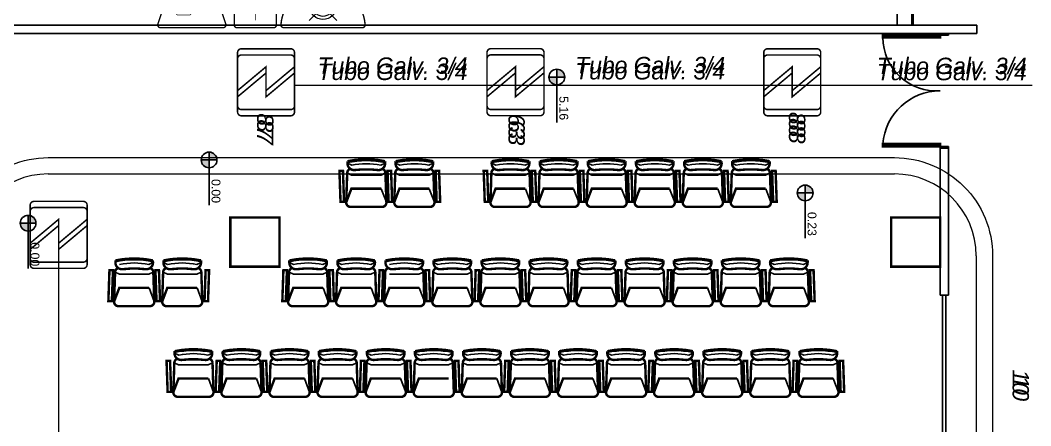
# Model space of a CAD drawing. Header units: metres. Extents: x -331 to 2982, y 362 to 2539.
# Drawn here: x 2819.36 to 2831.71, y 1312.79 to 1317.75 of the extents above; entities that cross this region are included whole.
import ezdxf

# ---------------------------------------------------------------- set-up
doc = ezdxf.new("R2010")
doc.units = ezdxf.units.M
doc.layers.get('0').update_dxf_attribs({"color": 251})
for name, color, linetype in [('DET. FUMAÇA', 1, 'Continuous'), ('Div', 251, 'Continuous'), ('Pis', 251, 'Continuous')]:
    doc.layers.add(name, color=color, linetype=linetype)
doc.styles.add('ALESP1', font='arial.ttf')
doc.styles.get("Standard").update_dxf_attribs({"font": 'arial.ttf', "height": 0.3})

# ---------------------------------------------------------------- blocks, each defined once
blk = doc.blocks.new('Detector de fumaça')
at = {"layer": 'DET. FUMAÇA', "linetype": 'Continuous', "lineweight": 15, "const_width": 0.0187}
blk.add_lwpolyline([(774.599, 539.816), (775.249, 539.816, -0.414214), (775.296, 539.769), (775.296, 539.167, -0.414214), (775.249, 539.12), (774.599, 539.12, -0.414214), (774.553, 539.167), (774.553, 539.769, -0.414214)], format="xyb", close=True, dxfattribs=at)
blk.add_lwpolyline([(774.773, 539.816), (775.064, 539.468), (774.773, 539.468), (775.064, 539.12)], dxfattribs=at)
blk = doc.blocks.new('WEW')
at = {"color": 1, "lineweight": 0, "true_color": 0xe60000}
for p, q in [((1781.244, 994.005), (1781.439, 994.482)), ((1781.439, 994.482), (1781.308, 994.36)), ((1781.439, 994.482), (1781.447, 994.302)), ((1781.075, 994.175), (1781.413, 993.836)), ((1781.413, 994.175), (1781.075, 993.836))]:
    blk.add_line(p, q, dxfattribs=at)
at = {"color": 1, "true_color": 0xe60000, "const_width": 0.0172}
for points in [[(1779.259, 993.747), (1780.023, 993.747, 0.511918), (1780.056, 993.793), (1779.907, 994.24, 0.322823), (1779.874, 994.263), (1779.408, 994.263, 0.322823), (1779.375, 994.24), (1779.226, 993.793, 0.511918)], [(1780.193, 994.263), (1780.641, 994.263, -0.414214), (1780.675, 994.229), (1780.675, 993.782, -0.414214), (1780.641, 993.747), (1780.193, 993.747, -0.414214), (1780.159, 993.782), (1780.159, 994.229, -0.414214)], [(1780.764, 993.748), (1781.724, 993.748, 0.435311), (1781.759, 993.784, 0.930949), (1780.73, 993.784, 0.435311)]]:
    blk.add_lwpolyline(points, format="xyb", close=True, dxfattribs=at)
at = {"color": 1, "true_color": 0xe60000, "const_width": 0.0086}
for points in [[(1779.463, 994.06), (1779.617, 994.06), (1779.652, 994.026), (1779.652, 993.936), (1779.617, 993.902), (1779.463, 993.902), (1779.428, 993.936), (1779.428, 994.026)], [(1779.832, 993.936), (1779.832, 994.026), (1779.802, 994.044), (1779.679, 993.981), (1779.802, 993.918)]]:
    blk.add_lwpolyline(points, close=True, dxfattribs=at)
for points in [[(1780.336, 994.135), (1780.338, 994.117), (1780.344, 994.099), (1780.351, 994.088), (1780.365, 994.073), (1780.373, 994.067), (1780.386, 994.06), (1780.397, 994.057), (1780.413, 994.055), (1780.421, 994.055), (1780.431, 994.056), (1780.45, 994.062), (1780.464, 994.07), (1780.477, 994.082), (1780.488, 994.096), (1780.494, 994.11), (1780.497, 994.122), (1780.498, 994.13), (1780.498, 994.136)], [(1780.417, 993.837), (1780.417, 994.055)]]:
    blk.add_lwpolyline(points, dxfattribs=at)
at = {"color": 1, "lineweight": 0, "true_color": 0xe60000}
for radius in [0.158, 0.119, 0.0774]:
    blk.add_circle((1781.244, 994.005), radius, dxfattribs=at)

msp = doc.modelspace()

# ---------------------------------------------------------------- hatches: boundary and pattern name
at = {"layer": 'Pis'}
h = msp.add_hatch(color=256, dxfattribs=at)
h.paths.add_polyline_path([(2825.916, 1317.052), (2826.012, 1317.052, 0.414214), (2825.916, 1317.148)])
h.paths.add_polyline_path([(2825.82, 1317.052, 0.414214), (2825.916, 1316.956), (2825.916, 1317.052)])
h = msp.add_hatch(color=256, dxfattribs=at)
h.paths.add_polyline_path([(2821.666, 1316.039), (2821.762, 1316.039, 0.414214), (2821.666, 1316.135)])
h.paths.add_polyline_path([(2821.57, 1316.039, 0.414214), (2821.666, 1315.943), (2821.666, 1316.039)])
h = msp.add_hatch(color=256, dxfattribs=at)
h.paths.add_polyline_path([(2828.951, 1315.636), (2829.047, 1315.636, 0.414214), (2828.951, 1315.732)])
h.paths.add_polyline_path([(2828.855, 1315.636, 0.414214), (2828.951, 1315.54), (2828.951, 1315.636)])
h = msp.add_hatch(color=256, dxfattribs=at)
h.paths.add_polyline_path([(2819.454, 1315.266), (2819.55, 1315.266, 0.414214), (2819.454, 1315.362)])
h.paths.add_polyline_path([(2819.358, 1315.266, 0.414214), (2819.454, 1315.17), (2819.454, 1315.266)])

# ---------------------------------------------------------------- linework, layer by layer
at = {"layer": 'Div', "lineweight": 0, "ltscale": 0.8}
for p, q in [((2830.601, 1317.565), (2830.601, 1317.585)), ((2830.701, 1317.585), (2830.601, 1317.585)), ((2830.701, 1317.565), (2830.701, 1317.585)), ((2830.601, 1316.205), (2830.701, 1316.205)), ((2830.601, 1316.205), (2830.601, 1316.185)), ((2830.601, 1316.185), (2830.701, 1316.185)), ((2830.701, 1316.205), (2830.701, 1316.185)), ((2830.631, 1308.185), (2830.631, 1314.385)), ((2830.671, 1308.185), (2830.671, 1314.385))]:
    msp.add_line(p, q, dxfattribs=at)
at = {"layer": 'Div', "lineweight": 0}
msp.add_line((2830.601, 1317.565), (2830.701, 1317.565), dxfattribs=at)
at = {"layer": 'Div', "color": 150, "linetype": 'Continuous', "lineweight": 0}
for p, q in [((2831.727, 1316.951), (2822.71, 1316.951)), ((2819.827, 1315.281), (2819.827, 1301.044))]:
    msp.add_line(p, q, dxfattribs=at)
at = {"layer": 'Div', "color": 230, "linetype": 'Continuous', "lineweight": 0}
for p, q in [((2819.701, 1315.868), (2830.042, 1315.868)), ((2831.042, 1314.868), (2831.042, 1294.425))]:
    msp.add_line(p, q, dxfattribs=at)
msp.add_lwpolyline([(2795.596, 1368.635), (2795.596, 1316.253, 0.414214), (2796.596, 1315.253), (2807.321, 1315.253, -0.414214), (2808.321, 1314.253), (2808.321, 1294.425, 0.443123), (2809.321, 1293.425), (2817.501, 1293.425, 0.444595), (2818.5, 1294.425), (2818.501, 1314.868, -0.414214), (2819.701, 1316.068), (2830.042, 1316.068, -0.414214), (2831.242, 1314.868), (2831.242, 1294.425, 0.414214), (2832.242, 1293.425), (2856.044, 1293.425, 0.414214), (2857.044, 1294.425), (2857.044, 1313.563, 0.414214), (2856.044, 1314.563), (2838.915, 1314.563, -0.414214), (2837.915, 1315.563), (2837.915, 1388.954, 0.414214)], format="xyb", dxfattribs=at)
at = {"layer": 'Div', "lineweight": 0, "ltscale": 0.8}
for points in [[(2829.901, 1317.565), (2829.901, 1317.535), (2830.601, 1317.535), (2830.601, 1317.565)], [(2829.901, 1316.235), (2829.901, 1316.205), (2830.601, 1316.205), (2830.601, 1316.235)]]:
    msp.add_lwpolyline(points, close=True, dxfattribs=at)
at = {"layer": 'Div', "color": 230, "linetype": 'Continuous', "lineweight": 0}
for centre, start, end in [((2819.701, 1314.868), 90, 180), ((2830.042, 1314.868), 0, 90)]:
    msp.add_arc(centre, 1, start, end, dxfattribs=at)
at = {"layer": 'Pis'}
for p, q in [((2830.076, 1321.885), (2830.076, 1317.685)), ((2830.253, 1318.785), (2830.253, 1317.685)), ((2830.273, 1318.785), (2830.273, 1317.685)), ((2818.651, 1317.685), (2831.051, 1317.685)), ((2830.076, 1317.685), (2830.253, 1317.685)), ((2831.051, 1317.585), (2831.051, 1317.685)), ((2819.101, 1317.585), (2831.051, 1317.585)), ((2830.601, 1317.565), (2830.601, 1317.585)), ((2830.701, 1317.585), (2830.601, 1317.585)), ((2830.601, 1317.565), (2830.701, 1317.565)), ((2830.701, 1317.565), (2830.701, 1317.585)), ((2825.916, 1317.148), (2825.916, 1316.498)), ((2826.012, 1317.052), (2825.82, 1317.052)), ((2830.601, 1316.205), (2830.701, 1316.205)), ((2830.601, 1316.205), (2830.601, 1316.185)), ((2830.601, 1316.185), (2830.601, 1314.385)), ((2830.601, 1316.185), (2830.701, 1316.185)), ((2830.701, 1316.205), (2830.701, 1316.185)), ((2830.701, 1316.185), (2830.701, 1314.385)), ((2821.762, 1316.039), (2821.57, 1316.039)), ((2821.666, 1316.135), (2821.666, 1315.485)), ((2823.409, 1315.975), (2823.358, 1315.999)), ((2823.766, 1315.975), (2823.817, 1315.999)), ((2823.996, 1315.975), (2823.945, 1315.999)), ((2824.353, 1315.975), (2824.404, 1315.999)), ((2825.171, 1315.975), (2825.12, 1315.999)), ((2825.528, 1315.975), (2825.58, 1315.999)), ((2825.759, 1315.975), (2825.708, 1315.999)), ((2826.116, 1315.975), (2826.167, 1315.999)), ((2826.347, 1315.975), (2826.295, 1315.999)), ((2826.704, 1315.975), (2826.755, 1315.999)), ((2826.934, 1315.975), (2826.883, 1315.999)), ((2827.291, 1315.975), (2827.342, 1315.999)), ((2827.522, 1315.975), (2827.471, 1315.999)), ((2827.879, 1315.975), (2827.93, 1315.999)), ((2828.109, 1315.975), (2828.058, 1315.999)), ((2828.466, 1315.975), (2828.517, 1315.999)), ((2823.354, 1315.881), (2823.407, 1315.855)), ((2823.407, 1315.855), (2823.767, 1315.855)), ((2823.767, 1315.855), (2823.821, 1315.881)), ((2823.941, 1315.881), (2823.995, 1315.855)), ((2823.995, 1315.855), (2824.355, 1315.855)), ((2824.355, 1315.855), (2824.408, 1315.881)), ((2825.116, 1315.881), (2825.17, 1315.855)), ((2825.17, 1315.855), (2825.53, 1315.855)), ((2825.53, 1315.855), (2825.583, 1315.881)), ((2825.704, 1315.881), (2825.758, 1315.855)), ((2825.758, 1315.855), (2826.117, 1315.855)), ((2826.117, 1315.855), (2826.171, 1315.881)), ((2826.292, 1315.881), (2826.345, 1315.855)), ((2826.345, 1315.855), (2826.705, 1315.855)), ((2826.705, 1315.855), (2826.759, 1315.881)), ((2826.879, 1315.881), (2826.933, 1315.855)), ((2826.933, 1315.855), (2827.292, 1315.855)), ((2827.292, 1315.855), (2827.346, 1315.881)), ((2827.467, 1315.881), (2827.52, 1315.855)), ((2827.52, 1315.855), (2827.88, 1315.855)), ((2827.88, 1315.855), (2827.934, 1315.881)), ((2828.054, 1315.881), (2828.108, 1315.855)), ((2828.108, 1315.855), (2828.468, 1315.855)), ((2828.468, 1315.855), (2828.521, 1315.881)), ((2823.833, 1315.522), (2823.77, 1315.688)), ((2824.42, 1315.522), (2824.357, 1315.688)), ((2825.595, 1315.522), (2825.532, 1315.688)), ((2826.183, 1315.522), (2826.12, 1315.688)), ((2826.77, 1315.522), (2826.708, 1315.688)), ((2827.358, 1315.522), (2827.295, 1315.688)), ((2827.946, 1315.522), (2827.883, 1315.688)), ((2828.533, 1315.522), (2828.47, 1315.688)), ((2828.951, 1315.732), (2828.951, 1315.083)), ((2829.047, 1315.636), (2828.855, 1315.636)), ((2819.454, 1315.362), (2819.454, 1314.713)), ((2819.55, 1315.266), (2819.358, 1315.266)), ((2820.929, 1314.762), (2820.98, 1314.787)), ((2821.159, 1314.762), (2821.108, 1314.787)), ((2821.516, 1314.762), (2821.567, 1314.787)), ((2822.698, 1314.762), (2822.647, 1314.787)), ((2823.055, 1314.762), (2823.106, 1314.787)), ((2823.285, 1314.762), (2823.234, 1314.787)), ((2823.642, 1314.762), (2823.693, 1314.787)), ((2824.23, 1314.762), (2824.281, 1314.787)), ((2824.46, 1314.762), (2824.409, 1314.787)), ((2824.817, 1314.762), (2824.868, 1314.787)), ((2825.048, 1314.762), (2824.997, 1314.787)), ((2825.405, 1314.762), (2825.456, 1314.787)), ((2825.636, 1314.762), (2825.584, 1314.787)), ((2825.992, 1314.762), (2826.044, 1314.787)), ((2826.223, 1314.762), (2826.172, 1314.787)), ((2826.58, 1314.762), (2826.631, 1314.787)), ((2826.811, 1314.762), (2826.76, 1314.787)), ((2827.168, 1314.762), (2827.219, 1314.787)), ((2827.398, 1314.762), (2827.347, 1314.787)), ((2827.755, 1314.762), (2827.806, 1314.787)), ((2827.986, 1314.762), (2827.935, 1314.787)), ((2828.343, 1314.762), (2828.394, 1314.787)), ((2828.573, 1314.762), (2828.522, 1314.787)), ((2828.93, 1314.762), (2828.981, 1314.787)), ((2820.517, 1314.668), (2820.571, 1314.642)), ((2820.571, 1314.642), (2820.93, 1314.642)), ((2820.93, 1314.642), (2820.984, 1314.668)), ((2821.104, 1314.668), (2821.158, 1314.642)), ((2821.158, 1314.642), (2821.518, 1314.642)), ((2821.518, 1314.642), (2821.571, 1314.668)), ((2822.643, 1314.668), (2822.696, 1314.642)), ((2822.696, 1314.642), (2823.056, 1314.642)), ((2823.056, 1314.642), (2823.11, 1314.668)), ((2823.23, 1314.668), (2823.284, 1314.642)), ((2823.284, 1314.642), (2823.643, 1314.642)), ((2823.643, 1314.642), (2823.697, 1314.668)), ((2823.872, 1314.642), (2824.231, 1314.642)), ((2824.231, 1314.642), (2824.285, 1314.668)), ((2824.405, 1314.668), (2824.459, 1314.642)), ((2824.459, 1314.642), (2824.819, 1314.642)), ((2824.819, 1314.642), (2824.872, 1314.668)), ((2824.993, 1314.668), (2825.047, 1314.642)), ((2825.047, 1314.642), (2825.406, 1314.642)), ((2825.406, 1314.642), (2825.46, 1314.668)), ((2825.58, 1314.668), (2825.634, 1314.642)), ((2825.634, 1314.642), (2825.994, 1314.642)), ((2825.994, 1314.642), (2826.047, 1314.668)), ((2826.168, 1314.668), (2826.222, 1314.642)), ((2826.222, 1314.642), (2826.581, 1314.642)), ((2826.581, 1314.642), (2826.635, 1314.668)), ((2826.756, 1314.668), (2826.809, 1314.642)), ((2826.809, 1314.642), (2827.169, 1314.642)), ((2827.169, 1314.642), (2827.223, 1314.668)), ((2827.343, 1314.668), (2827.397, 1314.642)), ((2827.397, 1314.642), (2827.756, 1314.642)), ((2827.756, 1314.642), (2827.81, 1314.668)), ((2827.931, 1314.668), (2827.985, 1314.642)), ((2827.985, 1314.642), (2828.344, 1314.642)), ((2828.344, 1314.642), (2828.398, 1314.668)), ((2828.518, 1314.668), (2828.572, 1314.642)), ((2828.572, 1314.642), (2828.932, 1314.642)), ((2828.932, 1314.642), (2828.985, 1314.668)), ((2820.996, 1314.309), (2820.933, 1314.475)), ((2821.583, 1314.309), (2821.52, 1314.475)), ((2823.121, 1314.309), (2823.059, 1314.475)), ((2823.709, 1314.309), (2823.646, 1314.475)), ((2824.297, 1314.309), (2824.234, 1314.475)), ((2824.884, 1314.309), (2824.821, 1314.475)), ((2825.472, 1314.309), (2825.409, 1314.475)), ((2826.059, 1314.309), (2825.997, 1314.475)), ((2826.647, 1314.309), (2826.584, 1314.475)), ((2827.234, 1314.309), (2827.172, 1314.475)), ((2827.822, 1314.309), (2827.759, 1314.475)), ((2828.41, 1314.309), (2828.347, 1314.475)), ((2828.997, 1314.309), (2828.934, 1314.475)), ((2830.601, 1314.385), (2830.701, 1314.385)), ((2830.601, 1314.385), (2830.701, 1314.385)), ((2830.631, 1308.185), (2830.631, 1314.385)), ((2830.671, 1308.185), (2830.671, 1314.385)), ((2821.296, 1313.653), (2821.244, 1313.678)), ((2821.653, 1313.653), (2821.704, 1313.678)), ((2821.883, 1313.653), (2821.832, 1313.678)), ((2822.24, 1313.653), (2822.291, 1313.678)), ((2822.471, 1313.653), (2822.42, 1313.678)), ((2822.828, 1313.653), (2822.879, 1313.678)), ((2823.058, 1313.653), (2823.007, 1313.678)), ((2823.415, 1313.653), (2823.466, 1313.678)), ((2823.646, 1313.653), (2823.595, 1313.678)), ((2824.003, 1313.653), (2824.054, 1313.678)), ((2824.233, 1313.653), (2824.182, 1313.678)), ((2824.59, 1313.653), (2824.642, 1313.678)), ((2824.821, 1313.653), (2824.77, 1313.678)), ((2825.178, 1313.653), (2825.229, 1313.678)), ((2825.409, 1313.653), (2825.357, 1313.678)), ((2825.766, 1313.653), (2825.817, 1313.678)), ((2825.996, 1313.653), (2825.945, 1313.678)), ((2826.353, 1313.653), (2826.404, 1313.678)), ((2826.584, 1313.653), (2826.533, 1313.678)), ((2826.941, 1313.653), (2826.992, 1313.678)), ((2827.171, 1313.653), (2827.12, 1313.678)), ((2827.528, 1313.653), (2827.579, 1313.678)), ((2827.759, 1313.653), (2827.708, 1313.678)), ((2828.116, 1313.653), (2828.167, 1313.678)), ((2828.346, 1313.653), (2828.295, 1313.678)), ((2828.703, 1313.653), (2828.754, 1313.678)), ((2828.934, 1313.653), (2828.883, 1313.678)), ((2829.291, 1313.653), (2829.342, 1313.678)), ((2821.241, 1313.559), (2821.294, 1313.533)), ((2821.294, 1313.533), (2821.654, 1313.533)), ((2821.654, 1313.533), (2821.708, 1313.559)), ((2821.828, 1313.559), (2821.882, 1313.533)), ((2821.882, 1313.533), (2822.241, 1313.533)), ((2822.241, 1313.533), (2822.295, 1313.559)), ((2822.416, 1313.559), (2822.469, 1313.533)), ((2822.469, 1313.533), (2822.829, 1313.533)), ((2822.829, 1313.533), (2822.883, 1313.559)), ((2823.003, 1313.559), (2823.057, 1313.533)), ((2823.057, 1313.533), (2823.417, 1313.533)), ((2823.417, 1313.533), (2823.47, 1313.559)), ((2823.591, 1313.559), (2823.645, 1313.533)), ((2823.645, 1313.533), (2824.004, 1313.533)), ((2824.004, 1313.533), (2824.058, 1313.559)), ((2824.178, 1313.559), (2824.232, 1313.533)), ((2824.232, 1313.533), (2824.592, 1313.533)), ((2824.592, 1313.533), (2824.645, 1313.559)), ((2824.766, 1313.559), (2824.82, 1313.533)), ((2824.82, 1313.533), (2825.179, 1313.533)), ((2825.179, 1313.533), (2825.233, 1313.559)), ((2825.354, 1313.559), (2825.407, 1313.533)), ((2825.407, 1313.533), (2825.767, 1313.533)), ((2825.767, 1313.533), (2825.821, 1313.559)), ((2825.941, 1313.559), (2825.995, 1313.533)), ((2825.995, 1313.533), (2826.354, 1313.533)), ((2826.354, 1313.533), (2826.408, 1313.559)), ((2826.529, 1313.559), (2826.582, 1313.533)), ((2826.582, 1313.533), (2826.942, 1313.533)), ((2826.942, 1313.533), (2826.996, 1313.559)), ((2827.116, 1313.559), (2827.17, 1313.533)), ((2827.17, 1313.533), (2827.53, 1313.533)), ((2827.53, 1313.533), (2827.583, 1313.559)), ((2827.704, 1313.559), (2827.758, 1313.533)), ((2827.758, 1313.533), (2828.117, 1313.533)), ((2828.117, 1313.533), (2828.171, 1313.559)), ((2828.291, 1313.559), (2828.345, 1313.533)), ((2828.345, 1313.533), (2828.705, 1313.533)), ((2828.705, 1313.533), (2828.758, 1313.559)), ((2828.879, 1313.559), (2828.933, 1313.533)), ((2828.933, 1313.533), (2829.292, 1313.533)), ((2829.292, 1313.533), (2829.346, 1313.559)), ((2821.719, 1313.201), (2821.657, 1313.367)), ((2822.307, 1313.201), (2822.244, 1313.367)), ((2822.895, 1313.201), (2822.832, 1313.367)), ((2823.482, 1313.201), (2823.419, 1313.367)), ((2824.07, 1313.201), (2824.007, 1313.367)), ((2825.245, 1313.201), (2825.182, 1313.367)), ((2825.832, 1313.201), (2825.77, 1313.367)), ((2826.42, 1313.201), (2826.357, 1313.367)), ((2827.008, 1313.201), (2826.945, 1313.367)), ((2827.595, 1313.201), (2827.532, 1313.367)), ((2828.183, 1313.201), (2828.12, 1313.367)), ((2828.77, 1313.201), (2828.707, 1313.367)), ((2829.358, 1313.201), (2829.295, 1313.367))]:
    msp.add_line(p, q, dxfattribs=at)
at = {"layer": 'Pis', "const_width": 0.03}
for points in [[(2829.901, 1317.565), (2829.901, 1317.535), (2830.601, 1317.535), (2830.601, 1317.565)], [(2829.901, 1316.235), (2829.901, 1316.205), (2830.601, 1316.205), (2830.601, 1316.235)], [(2823.315, 1315.527), (2823.302, 1315.905), (2823.259, 1315.905), (2823.272, 1315.527)], [(2823.903, 1315.527), (2823.89, 1315.905), (2823.847, 1315.905), (2823.859, 1315.527)], [(2824.49, 1315.527), (2824.477, 1315.905), (2824.434, 1315.905), (2824.447, 1315.527)], [(2825.078, 1315.527), (2825.065, 1315.905), (2825.022, 1315.905), (2825.035, 1315.527)], [(2825.665, 1315.527), (2825.652, 1315.905), (2825.609, 1315.905), (2825.622, 1315.527)], [(2826.253, 1315.527), (2826.24, 1315.905), (2826.197, 1315.905), (2826.21, 1315.527)], [(2826.84, 1315.527), (2826.828, 1315.905), (2826.784, 1315.905), (2826.797, 1315.527)], [(2827.428, 1315.527), (2827.415, 1315.905), (2827.372, 1315.905), (2827.385, 1315.527)], [(2828.016, 1315.527), (2828.003, 1315.905), (2827.96, 1315.905), (2827.972, 1315.527)], [(2828.603, 1315.527), (2828.59, 1315.905), (2828.547, 1315.905), (2828.56, 1315.527)], [(2822.526, 1314.735), (2822.526, 1315.335), (2821.926, 1315.335), (2821.926, 1314.735)], [(2830.001, 1314.735), (2830.001, 1315.335), (2830.601, 1315.335), (2830.601, 1314.735)], [(2820.435, 1314.314), (2820.448, 1314.692), (2820.491, 1314.692), (2820.478, 1314.314)], [(2821.066, 1314.314), (2821.053, 1314.692), (2821.01, 1314.692), (2821.023, 1314.314)], [(2821.61, 1314.314), (2821.623, 1314.692), (2821.666, 1314.692), (2821.653, 1314.314)], [(2821.61, 1314.314), (2821.623, 1314.692), (2821.666, 1314.692), (2821.653, 1314.314)], [(2822.561, 1314.314), (2822.574, 1314.692), (2822.617, 1314.692), (2822.604, 1314.314)], [(2823.191, 1314.314), (2823.179, 1314.692), (2823.136, 1314.692), (2823.148, 1314.314)], [(2823.736, 1314.314), (2823.749, 1314.692), (2823.792, 1314.692), (2823.779, 1314.314)], [(2823.736, 1314.314), (2823.749, 1314.692), (2823.792, 1314.692), (2823.779, 1314.314)], [(2824.367, 1314.314), (2824.354, 1314.692), (2824.311, 1314.692), (2824.324, 1314.314)], [(2824.911, 1314.314), (2824.924, 1314.692), (2824.967, 1314.692), (2824.954, 1314.314)], [(2825.542, 1314.314), (2825.529, 1314.692), (2825.486, 1314.692), (2825.499, 1314.314)], [(2826.086, 1314.314), (2826.099, 1314.692), (2826.142, 1314.692), (2826.129, 1314.314)], [(2826.086, 1314.314), (2826.099, 1314.692), (2826.142, 1314.692), (2826.129, 1314.314)], [(2826.717, 1314.314), (2826.704, 1314.692), (2826.661, 1314.692), (2826.674, 1314.314)], [(2827.261, 1314.314), (2827.274, 1314.692), (2827.317, 1314.692), (2827.304, 1314.314)], [(2827.892, 1314.314), (2827.879, 1314.692), (2827.836, 1314.692), (2827.849, 1314.314)], [(2828.48, 1314.314), (2828.467, 1314.692), (2828.424, 1314.692), (2828.436, 1314.314)], [(2829.067, 1314.314), (2829.054, 1314.692), (2829.011, 1314.692), (2829.024, 1314.314)], [(2821.202, 1313.206), (2821.189, 1313.583), (2821.146, 1313.583), (2821.159, 1313.206)], [(2821.746, 1313.206), (2821.759, 1313.583), (2821.802, 1313.583), (2821.789, 1313.206)], [(2821.746, 1313.206), (2821.759, 1313.583), (2821.802, 1313.583), (2821.789, 1313.206)], [(2822.377, 1313.206), (2822.364, 1313.583), (2822.321, 1313.583), (2822.334, 1313.206)], [(2822.965, 1313.206), (2822.952, 1313.583), (2822.909, 1313.583), (2822.921, 1313.206)], [(2823.509, 1313.206), (2823.522, 1313.583), (2823.565, 1313.583), (2823.552, 1313.206)], [(2823.509, 1313.206), (2823.522, 1313.583), (2823.565, 1313.583), (2823.552, 1313.206)], [(2824.14, 1313.206), (2824.127, 1313.583), (2824.084, 1313.583), (2824.097, 1313.206)], [(2824.727, 1313.206), (2824.714, 1313.583), (2824.671, 1313.583), (2824.684, 1313.206)], [(2825.272, 1313.206), (2825.285, 1313.583), (2825.328, 1313.583), (2825.315, 1313.206)], [(2825.272, 1313.206), (2825.285, 1313.583), (2825.328, 1313.583), (2825.315, 1313.206)], [(2825.902, 1313.206), (2825.89, 1313.583), (2825.846, 1313.583), (2825.859, 1313.206)], [(2826.49, 1313.206), (2826.477, 1313.583), (2826.434, 1313.583), (2826.447, 1313.206)], [(2827.034, 1313.206), (2827.047, 1313.583), (2827.09, 1313.583), (2827.078, 1313.206)], [(2827.034, 1313.206), (2827.047, 1313.583), (2827.09, 1313.583), (2827.078, 1313.206)], [(2827.665, 1313.206), (2827.652, 1313.583), (2827.609, 1313.583), (2827.622, 1313.206)], [(2828.253, 1313.206), (2828.24, 1313.583), (2828.197, 1313.583), (2828.21, 1313.206)], [(2828.797, 1313.206), (2828.81, 1313.583), (2828.853, 1313.583), (2828.84, 1313.206)], [(2828.797, 1313.206), (2828.81, 1313.583), (2828.853, 1313.583), (2828.84, 1313.206)], [(2829.428, 1313.206), (2829.415, 1313.583), (2829.372, 1313.583), (2829.385, 1313.206)]]:
    msp.add_lwpolyline(points, close=True, dxfattribs=at)
for points in [[(2823.816, 1316.024), (2823.817, 1315.999, -0.46106), (2823.726, 1315.916, 0.062207), (2823.448, 1315.916, -0.46106), (2823.358, 1315.999), (2823.358, 1316.024, -0.102212)], [(2824.404, 1316.024), (2824.404, 1315.999, -0.46106), (2824.314, 1315.916, 0.062207), (2824.036, 1315.916, -0.46106), (2823.945, 1315.999), (2823.946, 1316.024, -0.102212)], [(2825.579, 1316.024), (2825.58, 1315.999, -0.46106), (2825.489, 1315.916, 0.062207), (2825.211, 1315.916, -0.46106), (2825.12, 1315.999), (2825.121, 1316.024, -0.102212)], [(2826.166, 1316.024), (2826.167, 1315.999, -0.46106), (2826.076, 1315.916, 0.062207), (2825.799, 1315.916, -0.46106), (2825.708, 1315.999), (2825.709, 1316.024, -0.102212)], [(2826.754, 1316.024), (2826.755, 1315.999, -0.46106), (2826.664, 1315.916, 0.062207), (2826.386, 1315.916, -0.46106), (2826.295, 1315.999), (2826.296, 1316.024, -0.102212)], [(2827.341, 1316.024), (2827.342, 1315.999, -0.46106), (2827.251, 1315.916, 0.062207), (2826.974, 1315.916, -0.46106), (2826.883, 1315.999), (2826.884, 1316.024, -0.102212)], [(2827.929, 1316.024), (2827.93, 1315.999, -0.46106), (2827.839, 1315.916, 0.062207), (2827.561, 1315.916, -0.46106), (2827.471, 1315.999), (2827.471, 1316.024, -0.102212)], [(2828.517, 1316.024), (2828.517, 1315.999, -0.46106), (2828.427, 1315.916, 0.062207), (2828.149, 1315.916, -0.46106), (2828.058, 1315.999), (2828.059, 1316.024, -0.102212)], [(2820.979, 1314.811), (2820.98, 1314.787, -0.46106), (2820.889, 1314.704, 0.062207), (2820.612, 1314.704, -0.46106), (2820.521, 1314.787), (2820.522, 1314.811, -0.102212)], [(2821.567, 1314.811), (2821.567, 1314.787, -0.46106), (2821.477, 1314.704, 0.062207), (2821.199, 1314.704, -0.46106), (2821.108, 1314.787), (2821.109, 1314.811, -0.102212)], [(2823.105, 1314.811), (2823.106, 1314.787, -0.46106), (2823.015, 1314.704, 0.062207), (2822.737, 1314.704, -0.46106), (2822.647, 1314.787), (2822.647, 1314.811, -0.102212)], [(2823.692, 1314.811), (2823.693, 1314.787, -0.46106), (2823.602, 1314.704, 0.062207), (2823.325, 1314.704, -0.46106), (2823.234, 1314.787), (2823.235, 1314.811, -0.102212)], [(2824.28, 1314.811), (2824.281, 1314.787, -0.46106), (2824.19, 1314.704, 0.062207), (2823.913, 1314.704, -0.46106), (2823.822, 1314.787), (2823.823, 1314.811, -0.102212)], [(2824.868, 1314.811), (2824.868, 1314.787, -0.46106), (2824.778, 1314.704, 0.062207), (2824.5, 1314.704, -0.46106), (2824.409, 1314.787), (2824.41, 1314.811, -0.102212)], [(2825.455, 1314.811), (2825.456, 1314.787, -0.46106), (2825.365, 1314.704, 0.062207), (2825.088, 1314.704, -0.46106), (2824.997, 1314.787), (2824.998, 1314.811, -0.102212)], [(2826.043, 1314.811), (2826.044, 1314.787, -0.46106), (2825.953, 1314.704, 0.062207), (2825.675, 1314.704, -0.46106), (2825.584, 1314.787), (2825.585, 1314.811, -0.102212)], [(2826.63, 1314.811), (2826.631, 1314.787, -0.46106), (2826.54, 1314.704, 0.062207), (2826.263, 1314.704, -0.46106), (2826.172, 1314.787), (2826.173, 1314.811, -0.102212)], [(2827.218, 1314.811), (2827.219, 1314.787, -0.46106), (2827.128, 1314.704, 0.062207), (2826.85, 1314.704, -0.46106), (2826.76, 1314.787), (2826.76, 1314.811, -0.102212)], [(2827.805, 1314.811), (2827.806, 1314.787, -0.46106), (2827.715, 1314.704, 0.062207), (2827.438, 1314.704, -0.46106), (2827.347, 1314.787), (2827.348, 1314.811, -0.102212)], [(2828.393, 1314.811), (2828.394, 1314.787, -0.46106), (2828.303, 1314.704, 0.062207), (2828.026, 1314.704, -0.46106), (2827.935, 1314.787), (2827.935, 1314.811, -0.102212)], [(2828.981, 1314.811), (2828.981, 1314.787, -0.46106), (2828.891, 1314.704, 0.062207), (2828.613, 1314.704, -0.46106), (2828.522, 1314.787), (2828.523, 1314.811, -0.102212)], [(2821.703, 1313.702), (2821.704, 1313.678, -0.46106), (2821.613, 1313.595, 0.062207), (2821.335, 1313.595, -0.46106), (2821.244, 1313.678), (2821.245, 1313.702, -0.102212)], [(2822.29, 1313.702), (2822.291, 1313.678, -0.46106), (2822.2, 1313.595, 0.062207), (2821.923, 1313.595, -0.46106), (2821.832, 1313.678), (2821.833, 1313.702, -0.102212)], [(2822.878, 1313.702), (2822.879, 1313.678, -0.46106), (2822.788, 1313.595, 0.062207), (2822.51, 1313.595, -0.46106), (2822.42, 1313.678), (2822.42, 1313.702, -0.102212)], [(2823.466, 1313.702), (2823.466, 1313.678, -0.46106), (2823.376, 1313.595, 0.062207), (2823.098, 1313.595, -0.46106), (2823.007, 1313.678), (2823.008, 1313.702, -0.102212)], [(2824.053, 1313.702), (2824.054, 1313.678, -0.46106), (2823.963, 1313.595, 0.062207), (2823.686, 1313.595, -0.46106), (2823.595, 1313.678), (2823.596, 1313.702, -0.102212)], [(2824.641, 1313.702), (2824.642, 1313.678, -0.46106), (2824.551, 1313.595, 0.062207), (2824.273, 1313.595, -0.46106), (2824.182, 1313.678), (2824.183, 1313.702, -0.102212)], [(2825.228, 1313.702), (2825.229, 1313.678, -0.46106), (2825.138, 1313.595, 0.062207), (2824.861, 1313.595, -0.46106), (2824.77, 1313.678), (2824.771, 1313.702, -0.102212)], [(2825.816, 1313.702), (2825.817, 1313.678, -0.46106), (2825.726, 1313.595, 0.062207), (2825.448, 1313.595, -0.46106), (2825.357, 1313.678), (2825.358, 1313.702, -0.102212)], [(2826.403, 1313.702), (2826.404, 1313.678, -0.46106), (2826.313, 1313.595, 0.062207), (2826.036, 1313.595, -0.46106), (2825.945, 1313.678), (2825.946, 1313.702, -0.102212)], [(2826.991, 1313.702), (2826.992, 1313.678, -0.46106), (2826.901, 1313.595, 0.062207), (2826.623, 1313.595, -0.46106), (2826.533, 1313.678), (2826.533, 1313.702, -0.102212)], [(2827.579, 1313.702), (2827.579, 1313.678, -0.46106), (2827.489, 1313.595, 0.062207), (2827.211, 1313.595, -0.46106), (2827.12, 1313.678), (2827.121, 1313.702, -0.102212)], [(2828.166, 1313.702), (2828.167, 1313.678, -0.46106), (2828.076, 1313.595, 0.062207), (2827.799, 1313.595, -0.46106), (2827.708, 1313.678), (2827.709, 1313.702, -0.102212)], [(2828.754, 1313.702), (2828.754, 1313.678, -0.46106), (2828.664, 1313.595, 0.062207), (2828.386, 1313.595, -0.46106), (2828.295, 1313.678), (2828.296, 1313.702, -0.102212)], [(2829.341, 1313.702), (2829.342, 1313.678, -0.46106), (2829.251, 1313.595, 0.062207), (2828.974, 1313.595, -0.46106), (2828.883, 1313.678), (2828.884, 1313.702, -0.102212)]]:
    msp.add_lwpolyline(points, format="xyb", close=True, dxfattribs=at)
for points in [[(2823.392, 1315.93, 0.320836), (2823.354, 1315.881), (2823.342, 1315.522, 0.430564), (2823.396, 1315.465), (2823.779, 1315.465, 0.430564), (2823.833, 1315.522), (2823.821, 1315.881, 0.320836), (2823.782, 1315.93)], [(2823.98, 1315.93, 0.320836), (2823.941, 1315.881), (2823.929, 1315.522, 0.430564), (2823.983, 1315.465), (2824.366, 1315.465, 0.430564), (2824.42, 1315.522), (2824.408, 1315.881, 0.320836), (2824.37, 1315.93)], [(2825.155, 1315.93, 0.320836), (2825.116, 1315.881), (2825.105, 1315.522, 0.430564), (2825.158, 1315.465), (2825.541, 1315.465, 0.430564), (2825.595, 1315.522), (2825.583, 1315.881, 0.320836), (2825.545, 1315.93)], [(2825.743, 1315.93, 0.320836), (2825.704, 1315.881), (2825.692, 1315.522, 0.430564), (2825.746, 1315.465), (2826.129, 1315.465, 0.430564), (2826.183, 1315.522), (2826.171, 1315.881, 0.320836), (2826.132, 1315.93)], [(2826.33, 1315.93, 0.320836), (2826.292, 1315.881), (2826.28, 1315.522, 0.430564), (2826.334, 1315.465), (2826.717, 1315.465, 0.430564), (2826.77, 1315.522), (2826.759, 1315.881, 0.320836), (2826.72, 1315.93)], [(2826.918, 1315.93, 0.320836), (2826.879, 1315.881), (2826.867, 1315.522, 0.430564), (2826.921, 1315.465), (2827.304, 1315.465, 0.430564), (2827.358, 1315.522), (2827.346, 1315.881, 0.320836), (2827.307, 1315.93)], [(2827.505, 1315.93, 0.320836), (2827.467, 1315.881), (2827.455, 1315.522, 0.430564), (2827.509, 1315.465), (2827.892, 1315.465, 0.430564), (2827.946, 1315.522), (2827.934, 1315.881, 0.320836), (2827.895, 1315.93)], [(2828.093, 1315.93, 0.320836), (2828.054, 1315.881), (2828.042, 1315.522, 0.430564), (2828.096, 1315.465), (2828.479, 1315.465, 0.430564), (2828.533, 1315.522), (2828.521, 1315.881, 0.320836), (2828.483, 1315.93)], [(2820.555, 1314.717, 0.320836), (2820.517, 1314.668), (2820.505, 1314.309, 0.430564), (2820.559, 1314.252), (2820.942, 1314.252, 0.430564), (2820.996, 1314.309), (2820.984, 1314.668, 0.320836), (2820.945, 1314.717)], [(2821.143, 1314.717, 0.320836), (2821.104, 1314.668), (2821.093, 1314.309, 0.430564), (2821.146, 1314.252), (2821.529, 1314.252, 0.430564), (2821.583, 1314.309), (2821.571, 1314.668, 0.320836), (2821.533, 1314.717)], [(2822.681, 1314.717, 0.320836), (2822.643, 1314.668), (2822.631, 1314.309, 0.430564), (2822.685, 1314.252), (2823.068, 1314.252, 0.430564), (2823.121, 1314.309), (2823.11, 1314.668, 0.320836), (2823.071, 1314.717)], [(2823.269, 1314.717, 0.320836), (2823.23, 1314.668), (2823.218, 1314.309, 0.430564), (2823.272, 1314.252), (2823.655, 1314.252, 0.430564), (2823.709, 1314.309), (2823.697, 1314.668, 0.320836), (2823.659, 1314.717)], [(2823.856, 1314.717, 0.320836), (2823.818, 1314.668), (2823.806, 1314.309, 0.430564), (2823.86, 1314.252), (2824.243, 1314.252, 0.430564), (2824.297, 1314.309), (2824.285, 1314.668, 0.320836), (2824.246, 1314.717)], [(2824.444, 1314.717, 0.320836), (2824.405, 1314.668), (2824.394, 1314.309, 0.430564), (2824.447, 1314.252), (2824.83, 1314.252, 0.430564), (2824.884, 1314.309), (2824.872, 1314.668, 0.320836), (2824.834, 1314.717)], [(2825.032, 1314.717, 0.320836), (2824.993, 1314.668), (2824.981, 1314.309, 0.430564), (2825.035, 1314.252), (2825.418, 1314.252, 0.430564), (2825.472, 1314.309), (2825.46, 1314.668, 0.320836), (2825.421, 1314.717)], [(2825.619, 1314.717, 0.320836), (2825.58, 1314.668), (2825.569, 1314.309, 0.430564), (2825.622, 1314.252), (2826.006, 1314.252, 0.430564), (2826.059, 1314.309), (2826.047, 1314.668, 0.320836), (2826.009, 1314.717)], [(2826.207, 1314.717, 0.320836), (2826.168, 1314.668), (2826.156, 1314.309, 0.430564), (2826.21, 1314.252), (2826.593, 1314.252, 0.430564), (2826.647, 1314.309), (2826.635, 1314.668, 0.320836), (2826.596, 1314.717)], [(2826.794, 1314.717, 0.320836), (2826.756, 1314.668), (2826.744, 1314.309, 0.430564), (2826.798, 1314.252), (2827.181, 1314.252, 0.430564), (2827.234, 1314.309), (2827.223, 1314.668, 0.320836), (2827.184, 1314.717)], [(2827.382, 1314.717, 0.320836), (2827.343, 1314.668), (2827.331, 1314.309, 0.430564), (2827.385, 1314.252), (2827.768, 1314.252, 0.430564), (2827.822, 1314.309), (2827.81, 1314.668, 0.320836), (2827.772, 1314.717)], [(2827.969, 1314.717, 0.320836), (2827.931, 1314.668), (2827.919, 1314.309, 0.430564), (2827.973, 1314.252), (2828.356, 1314.252, 0.430564), (2828.41, 1314.309), (2828.398, 1314.668, 0.320836), (2828.359, 1314.717)], [(2828.557, 1314.717, 0.320836), (2828.518, 1314.668), (2828.506, 1314.309, 0.430564), (2828.56, 1314.252), (2828.943, 1314.252, 0.430564), (2828.997, 1314.309), (2828.985, 1314.668, 0.320836), (2828.947, 1314.717)], [(2821.279, 1313.609, 0.320836), (2821.241, 1313.559), (2821.229, 1313.201, 0.430564), (2821.283, 1313.144), (2821.666, 1313.144, 0.430564), (2821.719, 1313.201), (2821.708, 1313.559, 0.320836), (2821.669, 1313.609)], [(2821.867, 1313.609, 0.320836), (2821.828, 1313.559), (2821.816, 1313.201, 0.430564), (2821.87, 1313.144), (2822.253, 1313.144, 0.430564), (2822.307, 1313.201), (2822.295, 1313.559, 0.320836), (2822.256, 1313.609)], [(2822.454, 1313.609, 0.320836), (2822.416, 1313.559), (2822.404, 1313.201, 0.430564), (2822.458, 1313.144), (2822.841, 1313.144, 0.430564), (2822.895, 1313.201), (2822.883, 1313.559, 0.320836), (2822.844, 1313.609)], [(2823.042, 1313.609, 0.320836), (2823.003, 1313.559), (2822.991, 1313.201, 0.430564), (2823.045, 1313.144), (2823.428, 1313.144, 0.430564), (2823.482, 1313.201), (2823.47, 1313.559, 0.320836), (2823.432, 1313.609)], [(2823.629, 1313.609, 0.320836), (2823.591, 1313.559), (2823.579, 1313.201, 0.430564), (2823.633, 1313.144), (2824.016, 1313.144, 0.430564), (2824.07, 1313.201), (2824.058, 1313.559, 0.320836), (2824.019, 1313.609)], [(2824.217, 1313.609, 0.320836), (2824.178, 1313.559), (2824.167, 1313.201, 0.430564), (2824.22, 1313.144), (2824.603, 1313.144, 0.430564), (2824.657, 1313.201), (2824.645, 1313.559, 0.320836), (2824.607, 1313.609)], [(2824.805, 1313.609, 0.320836), (2824.766, 1313.559), (2824.754, 1313.201, 0.430564), (2824.808, 1313.144), (2825.191, 1313.144, 0.430564), (2825.245, 1313.201), (2825.233, 1313.559, 0.320836), (2825.194, 1313.609)], [(2825.392, 1313.609, 0.320836), (2825.354, 1313.559), (2825.342, 1313.201, 0.430564), (2825.396, 1313.144), (2825.779, 1313.144, 0.430564), (2825.832, 1313.201), (2825.821, 1313.559, 0.320836), (2825.782, 1313.609)], [(2825.98, 1313.609, 0.320836), (2825.941, 1313.559), (2825.929, 1313.201, 0.430564), (2825.983, 1313.144), (2826.366, 1313.144, 0.430564), (2826.42, 1313.201), (2826.408, 1313.559, 0.320836), (2826.369, 1313.609)], [(2826.567, 1313.609, 0.320836), (2826.529, 1313.559), (2826.517, 1313.201, 0.430564), (2826.571, 1313.144), (2826.954, 1313.144, 0.430564), (2827.008, 1313.201), (2826.996, 1313.559, 0.320836), (2826.957, 1313.609)], [(2827.155, 1313.609, 0.320836), (2827.116, 1313.559), (2827.104, 1313.201, 0.430564), (2827.158, 1313.144), (2827.541, 1313.144, 0.430564), (2827.595, 1313.201), (2827.583, 1313.559, 0.320836), (2827.545, 1313.609)], [(2827.742, 1313.609, 0.320836), (2827.704, 1313.559), (2827.692, 1313.201, 0.430564), (2827.746, 1313.144), (2828.129, 1313.144, 0.430564), (2828.183, 1313.201), (2828.171, 1313.559, 0.320836), (2828.132, 1313.609)], [(2828.33, 1313.609, 0.320836), (2828.291, 1313.559), (2828.28, 1313.201, 0.430564), (2828.333, 1313.144), (2828.716, 1313.144, 0.430564), (2828.77, 1313.201), (2828.758, 1313.559, 0.320836), (2828.72, 1313.609)], [(2828.918, 1313.609, 0.320836), (2828.879, 1313.559), (2828.867, 1313.201, 0.430564), (2828.921, 1313.144), (2829.304, 1313.144, 0.430564), (2829.358, 1313.201), (2829.346, 1313.559, 0.320836), (2829.307, 1313.609)]]:
    msp.add_lwpolyline(points, format="xyb", dxfattribs=at)
for points in [[(2823.342, 1315.522), (2823.405, 1315.688), (2823.77, 1315.688)], [(2823.929, 1315.522), (2823.992, 1315.688), (2824.357, 1315.688)], [(2825.105, 1315.522), (2825.167, 1315.688), (2825.532, 1315.688)], [(2825.692, 1315.522), (2825.755, 1315.688), (2826.12, 1315.688)], [(2826.28, 1315.522), (2826.343, 1315.688), (2826.708, 1315.688)], [(2826.867, 1315.522), (2826.93, 1315.688), (2827.295, 1315.688)], [(2827.455, 1315.522), (2827.518, 1315.688), (2827.883, 1315.688)], [(2828.042, 1315.522), (2828.105, 1315.688), (2828.47, 1315.688)], [(2820.505, 1314.309), (2820.568, 1314.475), (2820.933, 1314.475)], [(2821.093, 1314.309), (2821.155, 1314.475), (2821.52, 1314.475)], [(2822.631, 1314.309), (2822.694, 1314.475), (2823.059, 1314.475)], [(2823.218, 1314.309), (2823.281, 1314.475), (2823.646, 1314.475)], [(2823.806, 1314.309), (2823.869, 1314.475), (2824.234, 1314.475)], [(2824.394, 1314.309), (2824.456, 1314.475), (2824.821, 1314.475)], [(2824.981, 1314.309), (2825.044, 1314.475), (2825.409, 1314.475)], [(2825.569, 1314.309), (2825.631, 1314.475), (2825.997, 1314.475)], [(2826.156, 1314.309), (2826.219, 1314.475), (2826.584, 1314.475)], [(2826.744, 1314.309), (2826.807, 1314.475), (2827.172, 1314.475)], [(2827.331, 1314.309), (2827.394, 1314.475), (2827.759, 1314.475)], [(2827.919, 1314.309), (2827.982, 1314.475), (2828.347, 1314.475)], [(2828.506, 1314.309), (2828.569, 1314.475), (2828.934, 1314.475)], [(2821.229, 1313.201), (2821.292, 1313.367), (2821.657, 1313.367)], [(2821.816, 1313.201), (2821.879, 1313.367), (2822.244, 1313.367)], [(2822.404, 1313.201), (2822.467, 1313.367), (2822.832, 1313.367)], [(2822.991, 1313.201), (2823.054, 1313.367), (2823.419, 1313.367)], [(2823.579, 1313.201), (2823.642, 1313.367), (2824.007, 1313.367)], [(2824.167, 1313.201), (2824.229, 1313.367), (2824.594, 1313.367)], [(2824.754, 1313.201), (2824.817, 1313.367), (2825.182, 1313.367)], [(2825.342, 1313.201), (2825.405, 1313.367), (2825.77, 1313.367)], [(2825.929, 1313.201), (2825.992, 1313.367), (2826.357, 1313.367)], [(2826.517, 1313.201), (2826.58, 1313.367), (2826.945, 1313.367)], [(2827.104, 1313.201), (2827.167, 1313.367), (2827.532, 1313.367)], [(2827.692, 1313.201), (2827.755, 1313.367), (2828.12, 1313.367)], [(2828.28, 1313.201), (2828.342, 1313.367), (2828.707, 1313.367)], [(2828.867, 1313.201), (2828.93, 1313.367), (2829.295, 1313.367)]]:
    msp.add_lwpolyline(points, dxfattribs=at)
at = {"layer": 'Pis'}
for centre in [(2825.916, 1317.052), (2821.666, 1316.039), (2828.951, 1315.636), (2819.454, 1315.266)]:
    msp.add_circle(centre, 0.096, dxfattribs=at)
for centre, radius, start, end in [((2830.553, 1317.535), 0.652, 180, 274.2422), ((2830.601, 1316.183), 0.702, 90, 175.7578), ((2823.587, 1314.92), 1.111, 78.0887, 101.9159), ((2823.587, 1315.132), 0.861, 78.0414, 101.9586), ((2824.175, 1314.92), 1.111, 78.0887, 101.9159), ((2824.175, 1315.132), 0.861, 78.0414, 101.9586), ((2825.35, 1314.92), 1.111, 78.0887, 101.9159), ((2825.35, 1315.132), 0.861, 78.0414, 101.9586), ((2825.938, 1314.92), 1.111, 78.0887, 101.9159), ((2825.937, 1315.132), 0.861, 78.0414, 101.9586), ((2826.525, 1314.92), 1.111, 78.0887, 101.9159), ((2826.525, 1315.132), 0.861, 78.0414, 101.9586), ((2827.113, 1314.92), 1.111, 78.0887, 101.9159), ((2827.113, 1315.132), 0.861, 78.0414, 101.9586), ((2827.7, 1314.92), 1.111, 78.0887, 101.9159), ((2827.7, 1315.132), 0.861, 78.0414, 101.9586), ((2828.288, 1314.92), 1.111, 78.0887, 101.9159), ((2828.288, 1315.132), 0.861, 78.0414, 101.9586), ((2820.75, 1313.708), 1.111, 78.0887, 101.9159), ((2821.338, 1313.708), 1.111, 78.0887, 101.9159), ((2822.876, 1313.708), 1.111, 78.0887, 101.9159), ((2823.464, 1313.708), 1.111, 78.0887, 101.9159), ((2824.051, 1313.708), 1.111, 78.0887, 101.9159), ((2824.639, 1313.708), 1.111, 78.0887, 101.9159), ((2825.226, 1313.708), 1.111, 78.0887, 101.9159), ((2825.814, 1313.708), 1.111, 78.0887, 101.9159), ((2826.402, 1313.708), 1.111, 78.0887, 101.9159), ((2826.989, 1313.708), 1.111, 78.0887, 101.9159), ((2827.577, 1313.708), 1.111, 78.0887, 101.9159), ((2828.164, 1313.708), 1.111, 78.0887, 101.9159), ((2828.752, 1313.708), 1.111, 78.0887, 101.9159), ((2820.75, 1313.919), 0.861, 78.0414, 101.9586), ((2821.338, 1313.919), 0.861, 78.0414, 101.9586), ((2822.876, 1313.919), 0.861, 78.0414, 101.9586), ((2823.464, 1313.919), 0.861, 78.0414, 101.9586), ((2824.051, 1313.919), 0.861, 78.0414, 101.9586), ((2824.639, 1313.919), 0.861, 78.0414, 101.9586), ((2825.226, 1313.919), 0.861, 78.0414, 101.9586), ((2825.814, 1313.919), 0.861, 78.0414, 101.9586), ((2826.402, 1313.919), 0.861, 78.0414, 101.9586), ((2826.989, 1313.919), 0.861, 78.0414, 101.9586), ((2827.577, 1313.919), 0.861, 78.0414, 101.9586), ((2828.164, 1313.919), 0.861, 78.0414, 101.9586), ((2828.752, 1313.919), 0.861, 78.0414, 101.9586), ((2821.474, 1312.599), 1.111, 78.0887, 101.9159), ((2822.062, 1312.599), 1.111, 78.0887, 101.9159), ((2822.649, 1312.599), 1.111, 78.0887, 101.9159), ((2823.237, 1312.599), 1.111, 78.0887, 101.9159), ((2823.824, 1312.599), 1.111, 78.0887, 101.9159), ((2824.412, 1312.599), 1.111, 78.0887, 101.9159), ((2825, 1312.599), 1.111, 78.0887, 101.9159), ((2825.587, 1312.599), 1.111, 78.0887, 101.9159), ((2826.175, 1312.599), 1.111, 78.0887, 101.9159), ((2826.762, 1312.599), 1.111, 78.0887, 101.9159), ((2827.35, 1312.599), 1.111, 78.0887, 101.9159), ((2827.937, 1312.599), 1.111, 78.0887, 101.9159), ((2828.525, 1312.599), 1.111, 78.0887, 101.9159), ((2829.113, 1312.599), 1.111, 78.0887, 101.9159), ((2821.474, 1312.811), 0.861, 78.0414, 101.9586), ((2822.062, 1312.811), 0.861, 78.0414, 101.9586), ((2822.649, 1312.811), 0.861, 78.0414, 101.9586), ((2823.237, 1312.811), 0.861, 78.0414, 101.9586), ((2823.824, 1312.811), 0.861, 78.0414, 101.9586), ((2824.412, 1312.811), 0.861, 78.0414, 101.9586), ((2824.999, 1312.811), 0.861, 78.0414, 101.9586), ((2825.587, 1312.811), 0.861, 78.0414, 101.9586), ((2826.175, 1312.811), 0.861, 78.0414, 101.9586), ((2826.762, 1312.811), 0.861, 78.0414, 101.9586), ((2827.35, 1312.811), 0.861, 78.0414, 101.9586), ((2827.937, 1312.811), 0.861, 78.0414, 101.9586), ((2828.525, 1312.811), 0.861, 78.0414, 101.9586), ((2829.112, 1312.811), 0.861, 78.0414, 101.9586)]:
    msp.add_arc(centre, radius, start, end, dxfattribs=at)

# ---------------------------------------------------------------- block references
at = {"lineweight": 0}
msp.add_blockref('WEW', (1041.814, 323.908), dxfattribs=at)
at = {"layer": 'DET. FUMAÇA', "linetype": 'Continuous', "lineweight": 0, "rotation": 270}
for p in [(2282.894, 2091.951), (2285.943, 2091.952), (2289.325, 2091.951), (2282.894, 2091.875), (2285.943, 2091.876), (2289.325, 2091.875), (2280.359, 2090.086), (2280.359, 2090.01)]:
    msp.add_blockref('Detector de fumaça', p, dxfattribs=at)

# ---------------------------------------------------------------- texts
at = {"layer": 'Div', "color": 2, "linetype": 'Continuous', "lineweight": 0, "char_height": 0.2, "attachment_point": 1}
for insert in [(2822.992, 1317.292), (2826.141, 1317.299), (2829.827, 1317.289), (2822.992, 1317.216), (2826.141, 1317.223), (2829.827, 1317.213)]:
    msp.add_mtext_dynamic_manual_height_columns('{\\fArial|b0|i1|c0|p34;Tubo Galv. 3/4 }', width=13.3188, gutter_width=2.5, heights=[0], dxfattribs=dict(at, insert=insert))
at = {"layer": 'Div', "color": 3, "linetype": 'Continuous', "lineweight": 0, "char_height": 0.2, "attachment_point": 1, "rotation": 270}
for s, insert in [('{\\fArial|b0|i1|c0|p34;87}', (2822.453, 1316.61)), ('{\\fArial|b0|i1|c0|p34;63}', (2825.524, 1316.604)), ('{\\fArial|b0|i1|c0|p34;88}', (2828.953, 1316.626)), ('{\\fArial|b0|i1|c0|p34;88}', (2828.953, 1316.55)), ('{\\fArial|b0|i1|c0|p34;87}', (2822.453, 1316.534)), ('{\\fArial|b0|i1|c0|p34;63}', (2825.524, 1316.528)), ('{\\fArial|b0|i1|c0|p34;10}', (2831.686, 1313.479)), ('{\\fArial|b0|i1|c0|p34;10}', (2831.686, 1313.403))]:
    msp.add_mtext_dynamic_manual_height_columns(s, width=13.3188, gutter_width=2.5, heights=[0], dxfattribs=dict(at, insert=insert))
at = {"layer": 'Pis', "style": 'ALESP1'}
for s, p in [('5.16', (2825.947, 1316.819)), ('0.00', (2821.696, 1315.806)), ('0.23', (2828.981, 1315.404)), ('0.00', (2819.484, 1315.033))]:
    msp.add_text(s, height=0.108, rotation=270, dxfattribs=at).set_placement(p)

doc.saveas('drawing.dxf')
